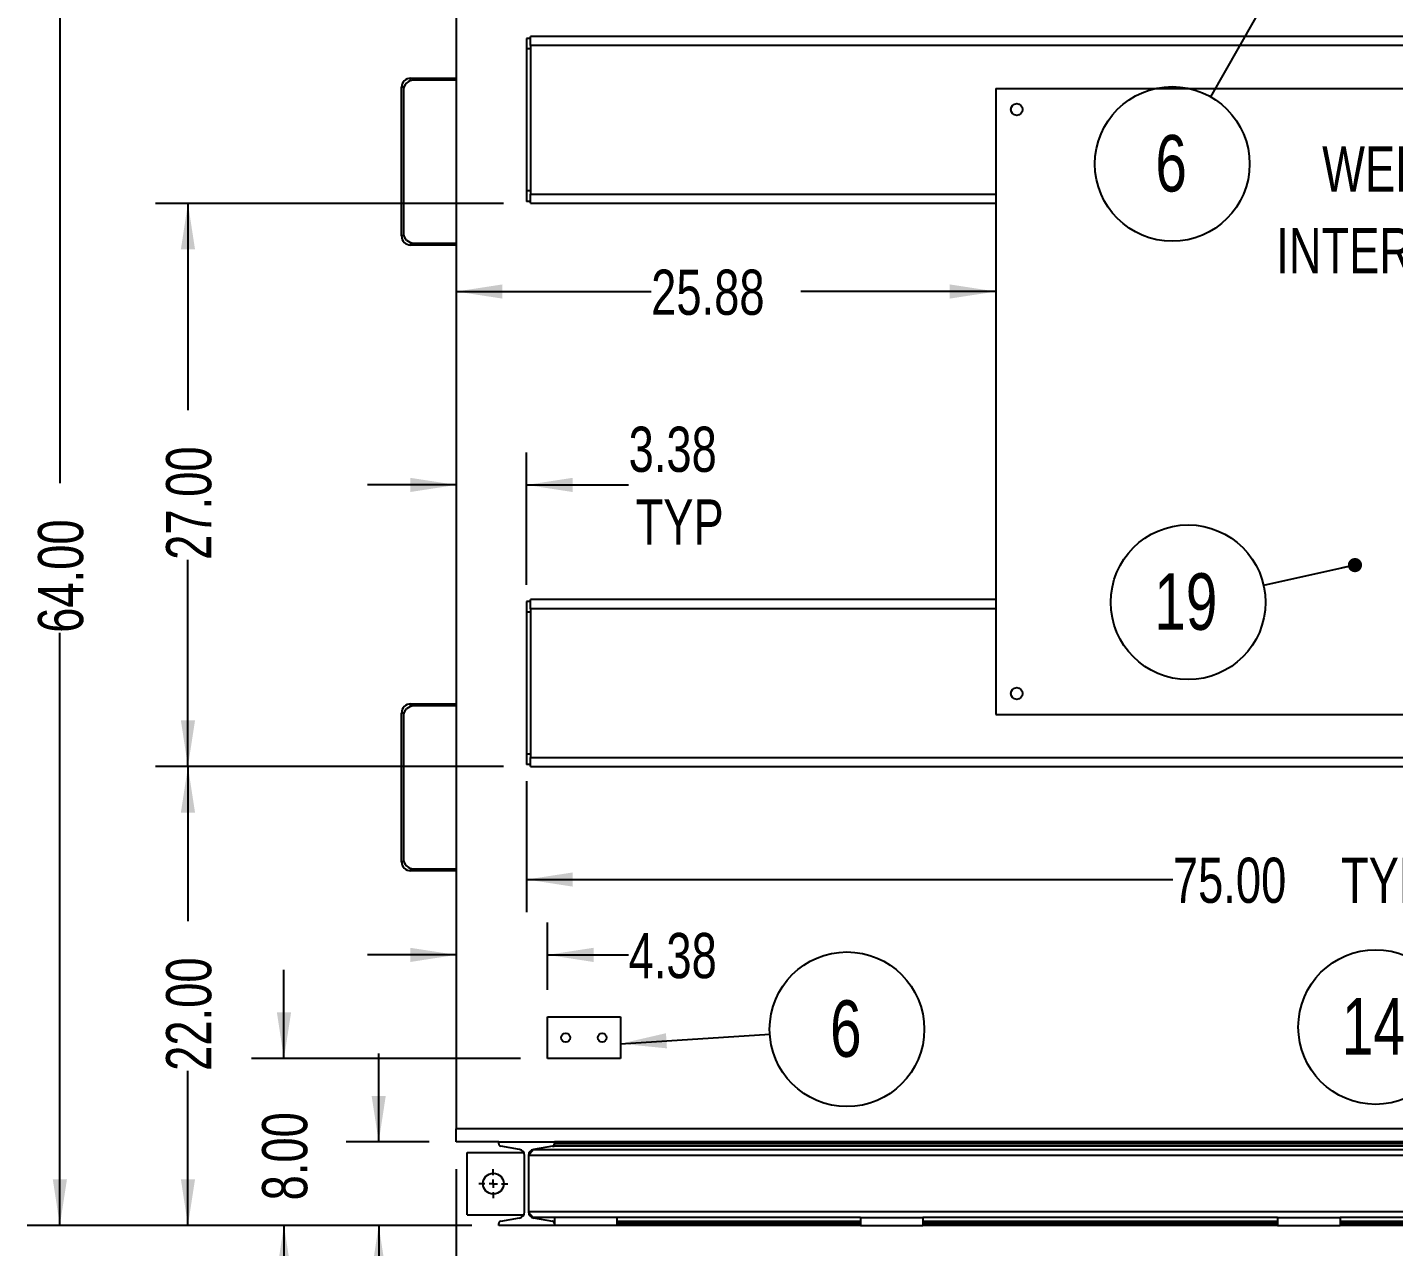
# Model space of a CAD drawing. Header units: inches. Extents: x 0 to 16.5, y 0 to 11.7.
# Drawn here: x 4.025 to 6.545, y 2.153 to 4.402 of the extents above; entities that cross this region are included whole.
import ezdxf

# ---------------------------------------------------------------- set-up
doc = ezdxf.new("R2010")
doc.units = ezdxf.units.IN
doc.header["$MEASUREMENT"] = 0
doc.layers.add('FORMAT', color=7, linetype='Continuous')
doc.styles.add('SLDTEXTSTYLE0', font='TXT', dxfattribs={"width": 0.75})
doc.dimstyles.new('SLDDIMSTYLE0', dxfattribs={"dimtxt": 0.084961, "dimasz": 0.084961, "dimexe": 0, "dimexo": 0.0625, "dimgap": 0.02124, "dimtad": 0, "dimlfac": 26, "dimrnd": 1e-09, "dimzin": 4, "dimdsep": 46, "dimtxsty": 'SLDTEXTSTYLE0', "dimsah": 1, "dimcen": 0.09, "dimadec": 0, "dimazin": 1, "dimtfac": 1, "dimtmove": 0, "dimatfit": 0, "dimfxl": 0, "dimfrac": 2, "dimtolj": 1, "dimtzin": 12, "dimarcsym": 0})
doc.dimstyles.new('SLDDIMSTYLE1', dxfattribs={"dimtxt": 0.084961, "dimasz": 0.084961, "dimexe": 0, "dimexo": 0.0625, "dimgap": 0.02124, "dimtad": 0, "dimlfac": 26, "dimrnd": 1e-09, "dimzin": 12, "dimdsep": 46, "dimtxsty": 'SLDTEXTSTYLE0', "dimsah": 1, "dimcen": 0.09, "dimadec": 0, "dimazin": 3, "dimtfac": 1, "dimtofl": 0, "dimtmove": 0, "dimatfit": 3, "dimfxl": 0, "dimfrac": 2, "dimtolj": 1, "dimtzin": 12, "dimarcsym": 0})
doc.dimstyles.new('SLDDIMSTYLE2', dxfattribs={"dimtxt": 0.084961, "dimasz": 0.084961, "dimexe": 0, "dimexo": 0.0625, "dimgap": 0.02124, "dimtad": 0, "dimlfac": 26, "dimrnd": 1e-09, "dimzin": 12, "dimdsep": 46, "dimtxsty": 'SLDTEXTSTYLE0', "dimsah": 1, "dimcen": 0.09, "dimadec": 0, "dimazin": 3, "dimtfac": 1, "dimtmove": 0, "dimatfit": 0, "dimfxl": 0, "dimfrac": 2, "dimtolj": 1, "dimtzin": 12, "dimarcsym": 0})
doc.dimstyles.new('SLDDIMSTYLE3', dxfattribs={"dimtxt": 0.084961, "dimasz": 0.084961, "dimexe": 0, "dimexo": 0.0625, "dimgap": 0.02124, "dimtad": 0, "dimlfac": 26, "dimrnd": 1e-09, "dimzin": 4, "dimdsep": 46, "dimtxsty": 'SLDTEXTSTYLE0', "dimsah": 1, "dimcen": 0.09, "dimadec": 0, "dimazin": 1, "dimtfac": 1, "dimtofl": 0, "dimtmove": 0, "dimatfit": 3, "dimfxl": 0, "dimfrac": 2, "dimtolj": 1, "dimtzin": 12, "dimarcsym": 0})
doc.dimstyles.new('SLDDIMSTYLE4', dxfattribs={"dimtxt": 0.18, "dimasz": 0.084961, "dimexe": 0, "dimexo": 0.0625, "dimgap": 0, "dimtad": 0, "dimtih": 1, "dimtoh": 1, "dimdec": 0, "dimrnd": 1e-09, "dimzin": 0, "dimdsep": 46, "dimtxsty": 'Standard', "dimsah": 1, "dimcen": 0.09, "dimadec": 0, "dimazin": 0, "dimtfac": 0.084961, "dimtdec": 0, "dimtofl": 0, "dimtmove": 0, "dimatfit": 3, "dimfxl": 0, "dimfrac": 2, "dimtolj": 1, "dimtzin": 0, "dimarcsym": 0})
doc.dimstyles.new('SLDDIMSTYLE5', dxfattribs={"dimtxt": 0.18, "dimasz": 0.026142, "dimexe": 0, "dimexo": 0.0625, "dimgap": 0, "dimtad": 0, "dimtih": 1, "dimtoh": 1, "dimdec": 0, "dimrnd": 1e-09, "dimzin": 0, "dimdsep": 46, "dimtxsty": 'Standard', "dimblk1": 'DOT', "dimblk2": 'DOT', "dimsah": 1, "dimcen": 0.09, "dimadec": 0, "dimazin": 0, "dimtfac": 0.026142, "dimtdec": 0, "dimtofl": 0, "dimtmove": 0, "dimatfit": 3, "dimldrblk": 'DOT', "dimfxl": 0, "dimfrac": 2, "dimtolj": 1, "dimtzin": 0, "dimarcsym": 0})

# ---------------------------------------------------------------- blocks, each defined once
blk = doc.blocks.new('Drawing View39')
at = {"color": 7, "linetype": 'Continuous', "lineweight": 25}
for p, q in [((-1.5649, 0.7356), (-1.5649, -2.2933)), ((-1.4279, -0.2825), (-1.4351, -0.2825)), ((-1.4351, -0.2825), (-1.4351, -0.3017)), ((-1.4351, -0.3017), (-1.4351, -0.5637)), ((-1.4279, -0.3017), (-1.4351, -0.3017)), ((-1.4279, -0.2957), (-1.4279, -0.2788)), ((1.4423, -0.2788), (-1.4279, -0.2788)), ((1.4423, -0.2957), (-1.4279, -0.2957)), ((-1.4279, -0.2957), (-1.4279, -0.5697)), ((-1.6659, -0.6466), (-1.6659, -0.3726)), ((-1.6613, -0.3726), (-1.6659, -0.3726)), ((-1.649, -0.3558), (-1.5649, -0.3558)), ((-1.649, -0.3603), (-1.649, -0.3558)), ((-1.5649, -0.3594), (-1.643, -0.3594)), ((-0.5697, -0.375), (-0.5697, -1.5288)), ((-0.5697, -0.375), (0.5841, -0.375)), ((-1.6623, -0.3786), (-1.6623, -0.6406)), ((-1.4351, -0.5637), (-1.4351, -0.5829)), ((-1.4279, -0.5637), (-1.4351, -0.5637)), ((-1.4279, -0.5865), (-1.4279, -0.5697)), ((-1.4279, -0.5697), (-0.5697, -0.5697)), ((-1.4279, -0.5829), (-1.4351, -0.5829)), ((-1.4279, -0.5865), (-0.5697, -0.5865)), ((-1.6613, -0.6466), (-1.6659, -0.6466)), ((-1.649, -0.6589), (-1.649, -0.6635)), ((-1.5649, -0.6635), (-1.649, -0.6635)), ((-1.643, -0.6599), (-1.5649, -0.6599)), ((-1.4279, -1.3209), (-1.4351, -1.3209)), ((-1.4351, -1.3209), (-1.4351, -1.3401)), ((-1.4279, -1.3341), (-1.4279, -1.3173)), ((-0.5697, -1.3173), (-1.4279, -1.3173)), ((-1.4279, -1.3341), (-1.4279, -1.6082)), ((-0.5697, -1.3341), (-1.4279, -1.3341)), ((-1.4351, -1.3401), (-1.4351, -1.6022)), ((-1.4279, -1.3401), (-1.4351, -1.3401)), ((-1.649, -1.5096), (-1.5649, -1.5096)), ((-1.649, -1.5142), (-1.649, -1.5096)), ((-1.6659, -1.8005), (-1.6659, -1.5264)), ((-1.6613, -1.5264), (-1.6659, -1.5264)), ((-1.6623, -1.5325), (-1.6623, -1.7945)), ((-1.5649, -1.5132), (-1.643, -1.5132)), ((-0.5697, -1.5288), (0.5841, -1.5288)), ((-1.4279, -1.6022), (-1.4351, -1.6022)), ((-1.4351, -1.6022), (-1.4351, -1.6214)), ((-1.4279, -1.625), (-1.4279, -1.6082)), ((-1.4279, -1.6082), (1.4423, -1.6082)), ((-1.4279, -1.6214), (-1.4351, -1.6214)), ((-1.4279, -1.625), (1.4423, -1.625)), ((-1.6613, -1.8005), (-1.6659, -1.8005)), ((-1.649, -1.8127), (-1.649, -1.8173)), ((-1.643, -1.8137), (-1.5649, -1.8137)), ((-1.5649, -1.8173), (-1.649, -1.8173)), ((-1.3966, -2.0865), (-1.262, -2.0865)), ((-1.3966, -2.1635), (-1.3966, -2.0865)), ((-1.262, -2.0865), (-1.262, -2.1635)), ((-1.262, -2.1635), (-1.3966, -2.1635)), ((1.5793, -2.2933), (-1.5649, -2.2933)), ((-1.5649, -2.3173), (-1.5649, -2.2933)), ((-1.4863, -2.3173), (-1.5649, -2.3173)), ((-1.4863, -2.3173), (-1.3839, -2.3173)), ((-1.4863, -2.321), (-1.4863, -2.3173)), ((-1.3839, -2.3173), (-1.3839, -2.321)), ((1.3983, -2.3173), (-1.3839, -2.3173)), ((-1.5446, -2.4519), (-1.5446, -2.3365)), ((-1.5446, -2.3365), (-1.4402, -2.3365)), ((-1.4481, -2.331), (-1.4828, -2.3252)), ((-1.4388, -2.4465), (-1.4388, -2.342)), ((-1.4227, -2.3317), (-1.4314, -2.342)), ((-1.4314, -2.342), (-1.4314, -2.4465)), ((1.4458, -2.3423), (-1.4314, -2.3423)), ((-1.4221, -2.331), (-1.4227, -2.3317)), ((1.4371, -2.3317), (-1.4227, -2.3317)), ((-1.3874, -2.3252), (-1.4221, -2.331)), ((-1.3874, -2.3252), (-1.3849, -2.3248)), ((-1.3849, -2.3248), (-1.3839, -2.3246)), ((1.3994, -2.3248), (-1.3849, -2.3248)), ((1.3983, -2.3206), (-1.3839, -2.3206)), ((-1.3839, -2.3246), (-1.3839, -2.321)), ((-1.5446, -2.4519), (-1.4402, -2.4519)), ((-1.4863, -2.4712), (-1.4863, -2.4674)), ((-1.4828, -2.4633), (-1.4481, -2.4575)), ((1.4458, -2.4462), (-1.4314, -2.4462)), ((-1.4314, -2.4465), (-1.4227, -2.4568)), ((-1.4227, -2.4568), (-1.4221, -2.4575)), ((-1.3839, -2.4568), (-1.4227, -2.4568)), ((-1.4221, -2.4575), (-1.3874, -2.4633)), ((-1.3849, -2.4637), (-1.3874, -2.4633)), ((-1.3839, -2.4638), (-1.3849, -2.4637)), ((-1.3839, -2.4637), (-1.3849, -2.4637)), ((-1.2685, -2.4567), (-1.3839, -2.4567)), ((-1.3839, -2.4567), (-1.3839, -2.4712)), ((-1.3839, -2.4674), (-1.3839, -2.4712)), ((-1.2685, -2.4567), (-1.2685, -2.4712)), ((-0.8197, -2.4568), (-1.2685, -2.4568)), ((-0.8197, -2.4637), (-1.2685, -2.4637)), ((-0.8197, -2.4678), (-1.2685, -2.4678)), ((-0.8197, -2.4567), (-0.8197, -2.4712)), ((-0.8197, -2.4567), (-0.7043, -2.4567)), ((-0.7043, -2.4567), (-0.7043, -2.4712)), ((-0.0504, -2.4568), (-0.7043, -2.4568)), ((-0.0504, -2.4637), (-0.7043, -2.4637)), ((-0.0504, -2.4678), (-0.7043, -2.4678)), ((-0.0504, -2.4567), (-0.0504, -2.4712)), ((-0.0504, -2.4567), (0.065, -2.4567)), ((0.065, -2.4567), (0.065, -2.4712)), ((0.7188, -2.4568), (0.065, -2.4568)), ((0.7188, -2.4637), (0.065, -2.4637)), ((0.7188, -2.4678), (0.065, -2.4678)), ((-1.3839, -2.4712), (-1.4863, -2.4712)), ((-1.2685, -2.4712), (-1.3839, -2.4712)), ((-0.8197, -2.4712), (-1.2685, -2.4712)), ((-0.8197, -2.4712), (-0.7043, -2.4712)), ((-0.0504, -2.4712), (-0.7043, -2.4712)), ((-0.0504, -2.4712), (0.065, -2.4712)), ((0.7188, -2.4712), (0.065, -2.4712))]:
    blk.add_line(p, q, dxfattribs=at)
for centre, radius in [((-0.5313, -0.4135), 0.0108), ((-0.5313, -1.4904), 0.0108), ((-1.363, -2.125), 0.00811), ((-1.2957, -2.125), 0.00811), ((-1.4965, -2.3942), 0.0192)]:
    blk.add_circle(centre, radius, dxfattribs=at)
for centre, radius, start, end in [((-1.649, -0.3726), 0.0168, 90, 180), ((-1.643, -0.3786), 0.0192, 90, 180), ((-1.649, -0.6466), 0.0168, 180, 270), ((-1.643, -0.6406), 0.0192, 180, 270), ((-1.649, -1.5264), 0.0168, 90, 180), ((-1.643, -1.5325), 0.0192, 90, 180), ((-1.649, -1.8005), 0.0168, 180, 270), ((-1.643, -1.7945), 0.0192, 180, 270), ((-1.4821, -2.321), 0.00423, 180, 260.537), ((-1.45, -2.342), 0.0112, 0, 80.537), ((-1.4202, -2.342), 0.0112, 99.463, 180), ((-1.3881, -2.321), 0.00423, 279.463, 0), ((-1.4821, -2.4674), 0.00423, 99.463, 180), ((-1.45, -2.4465), 0.0112, 279.463, 0), ((-1.4202, -2.4465), 0.0112, 180, 260.537), ((-1.3881, -2.4674), 0.00423, 0, 80.537)]:
    blk.add_arc(centre, radius, start, end, dxfattribs=at)
blk = doc.blocks.new('_D')
at = {"layer": 'FORMAT'}
for p, q in [((4.6734, 2.3464), (4.6734, 2.5097)), ((4.7663, 2.3464), (4.6134, 2.3464)), ((4.8449, 2.1925), (4.6134, 2.1925)), ((4.6734, 2.1925), (4.6734, 2.057))]:
    blk.add_line(p, q, dxfattribs=at)
for points in [[(4.6734, 2.3464), (4.6864, 2.4313), (4.6603, 2.4313)], [(4.6734, 2.1925), (4.6603, 2.1076), (4.6864, 2.1076)]]:
    blk.add_solid(points, dxfattribs=at)
at = {"layer": 'FORMAT', "insert": (4.633, 1.8414), "char_height": 0.08333, "attachment_point": 1, "rotation": 90, "style": 'SLDTEXTSTYLE0'}
blk.add_mtext('4.00', dxfattribs=at)
blk = doc.blocks.new('_D_1')
at = {"layer": 'FORMAT'}
for p, q in [((4.8163, 2.2964), (4.8163, 1.7388)), ((7.9605, 2.2964), (7.9605, 1.7388)), ((4.8163, 1.7988), (6.2503, 1.7988)), ((7.9605, 1.7988), (6.5265, 1.7988))]:
    blk.add_line(p, q, dxfattribs=at)
for points in [[(4.8163, 1.7988), (4.9013, 1.7857), (4.9013, 1.8119)], [(7.9605, 1.7988), (7.8756, 1.8119), (7.8756, 1.7857)]]:
    blk.add_solid(points, dxfattribs=at)
at = {"layer": 'FORMAT', "insert": (6.2503, 1.8392), "char_height": 0.08333, "attachment_point": 1, "style": 'SLDTEXTSTYLE0'}
blk.add_mtext('81.75', dxfattribs=at)
blk = doc.blocks.new('_D_2')
at = {"layer": 'FORMAT'}
for p, q in [((4.4987, 2.5002), (4.4987, 2.6636)), ((4.9346, 2.5002), (4.4387, 2.5002)), ((4.8449, 2.1925), (4.4387, 2.1925)), ((4.4987, 2.1925), (4.4987, 2.0291))]:
    blk.add_line(p, q, dxfattribs=at)
for points in [[(4.4987, 2.5002), (4.5118, 2.5852), (4.4856, 2.5852)], [(4.4987, 2.1925), (4.4856, 2.1076), (4.5118, 2.1076)]]:
    blk.add_solid(points, dxfattribs=at)
at = {"layer": 'FORMAT', "insert": (4.4583, 2.2386), "char_height": 0.08333, "attachment_point": 1, "rotation": 90, "style": 'SLDTEXTSTYLE0'}
blk.add_mtext('8.00', dxfattribs=at)
blk = doc.blocks.new('_D_3')
at = {"layer": 'FORMAT'}
for p, q in [((4.9846, 2.6271), (4.9846, 2.7513)), ((4.8163, 2.6913), (4.6529, 2.6913)), ((4.9846, 2.6913), (5.1342, 2.6913))]:
    blk.add_line(p, q, dxfattribs=at)
for points in [[(4.8163, 2.6913), (4.7314, 2.7044), (4.7314, 2.6782)], [(4.9846, 2.6913), (5.0695, 2.6782), (5.0695, 2.7044)]]:
    blk.add_solid(points, dxfattribs=at)
at = {"layer": 'FORMAT', "insert": (5.1342, 2.7317), "char_height": 0.08333, "attachment_point": 1, "style": 'SLDTEXTSTYLE0'}
blk.add_mtext('4.38', dxfattribs=at)
blk = doc.blocks.new('_D_5')
at = {"layer": 'FORMAT'}
for p, q in [((4.9033, 3.0387), (4.2616, 3.0387)), ((4.3216, 3.0387), (4.3216, 2.7537)), ((4.3216, 2.1925), (4.3216, 2.4775)), ((4.8449, 2.1925), (4.2616, 2.1925))]:
    blk.add_line(p, q, dxfattribs=at)
for points in [[(4.3216, 3.0387), (4.3086, 2.9537), (4.3347, 2.9537)], [(4.3216, 2.1925), (4.3347, 2.2775), (4.3086, 2.2775)]]:
    blk.add_solid(points, dxfattribs=at)
at = {"layer": 'FORMAT', "insert": (4.2813, 2.4775), "char_height": 0.08333, "attachment_point": 1, "rotation": 90, "style": 'SLDTEXTSTYLE0'}
blk.add_mtext('22.00', dxfattribs=at)
blk = doc.blocks.new('_D_6')
at = {"layer": 'FORMAT'}
for p, q in [((4.9033, 4.0771), (4.2616, 4.0771)), ((4.3216, 4.0771), (4.3216, 3.696)), ((4.3216, 3.0387), (4.3216, 3.4198)), ((4.9033, 3.0387), (4.2616, 3.0387))]:
    blk.add_line(p, q, dxfattribs=at)
for points in [[(4.3216, 4.0771), (4.3086, 3.9922), (4.3347, 3.9922)], [(4.3216, 3.0387), (4.3347, 3.1236), (4.3086, 3.1236)]]:
    blk.add_solid(points, dxfattribs=at)
at = {"layer": 'FORMAT', "insert": (4.2813, 3.4198), "char_height": 0.08333, "attachment_point": 1, "rotation": 90, "style": 'SLDTEXTSTYLE0'}
blk.add_mtext('27.00', dxfattribs=at)
blk = doc.blocks.new('_D_7')
at = {"layer": 'FORMAT'}
for p, q in [((4.9461, 3.0115), (4.9461, 2.7703)), ((7.8307, 2.9923), (7.8307, 2.7703)), ((4.9461, 2.8303), (6.1379, 2.8303)), ((7.8307, 2.8303), (6.639, 2.8303))]:
    blk.add_line(p, q, dxfattribs=at)
for points in [[(4.9461, 2.8303), (5.0311, 2.8172), (5.0311, 2.8433)], [(7.8307, 2.8303), (7.7458, 2.8433), (7.7458, 2.8172)]]:
    blk.add_solid(points, dxfattribs=at)
at = {"layer": 'FORMAT', "char_height": 0.08333, "attachment_point": 1, "style": 'SLDTEXTSTYLE0'}
for s, insert in [('75.00', (6.1379, 2.8706)), ('TYP', (6.448, 2.8706))]:
    blk.add_mtext(s, dxfattribs=dict(at, insert=insert))
blk = doc.blocks.new('_D_8')
at = {"layer": 'FORMAT'}
for p, q in [((4.9461, 3.3735), (4.9461, 3.6179)), ((4.8163, 3.5579), (4.6529, 3.5579)), ((4.9461, 3.5579), (5.1342, 3.5579))]:
    blk.add_line(p, q, dxfattribs=at)
for points in [[(4.8163, 3.5579), (4.7314, 3.571), (4.7314, 3.5448)], [(4.9461, 3.5579), (5.0311, 3.5448), (5.0311, 3.571)]]:
    blk.add_solid(points, dxfattribs=at)
at = {"layer": 'FORMAT', "char_height": 0.08333, "attachment_point": 1, "style": 'SLDTEXTSTYLE0'}
for s, insert in [('3.38', (5.1342, 3.6653)), ('TYP', (5.147, 3.5312))]:
    blk.add_mtext(s, dxfattribs=dict(at, insert=insert))
blk = doc.blocks.new('_D_14')
at = {"layer": 'FORMAT'}
for p, q in [((4.8163, 3.9145), (5.1758, 3.9145)), ((5.8115, 3.9145), (5.452, 3.9145))]:
    blk.add_line(p, q, dxfattribs=at)
for points in [[(4.8163, 3.9145), (4.9013, 3.9015), (4.9013, 3.9276)], [(5.8115, 3.9145), (5.7265, 3.9276), (5.7265, 3.9015)]]:
    blk.add_solid(points, dxfattribs=at)
at = {"layer": 'FORMAT', "insert": (5.1758, 3.9549), "char_height": 0.08333, "attachment_point": 1, "style": 'SLDTEXTSTYLE0'}
blk.add_mtext('25.88', dxfattribs=at)
blk = doc.blocks.new('_D_15')
at = {"layer": 'FORMAT'}
for p, q in [((5.0235, 4.6541), (4.0254, 4.6541)), ((4.0854, 4.6541), (4.0854, 3.5614)), ((4.0854, 2.1925), (4.0854, 3.2852)), ((4.8449, 2.1925), (4.0254, 2.1925))]:
    blk.add_line(p, q, dxfattribs=at)
for points in [[(4.0854, 4.6541), (4.0724, 4.5691), (4.0985, 4.5691)], [(4.0854, 2.1925), (4.0985, 2.2775), (4.0724, 2.2775)]]:
    blk.add_solid(points, dxfattribs=at)
at = {"layer": 'FORMAT', "insert": (4.0451, 3.2852), "char_height": 0.08333, "attachment_point": 1, "rotation": 90, "style": 'SLDTEXTSTYLE0'}
blk.add_mtext('64.00', dxfattribs=at)
blk = doc.blocks.new('SW_NOTE_0_4')
at = {"layer": 'FORMAT', "color": 0}
blk.add_circle((0.1424, 0.0091), 0.1426, dxfattribs=at)
at = {"layer": 'FORMAT', "color": 0, "insert": (0.1403, 0.0625), "char_height": 0.1042, "attachment_point": 2, "style": 'SLDTEXTSTYLE0'}
blk.add_mtext('6', dxfattribs=at)
blk = doc.blocks.new('SW_NOTE_0_8')
at = {"layer": 'FORMAT', "color": 0}
blk.add_circle((-0.1392, -0.031), 0.1426, dxfattribs=at)
at = {"layer": 'FORMAT', "color": 0, "insert": (-0.1434, 0.0224), "char_height": 0.10417, "attachment_point": 2, "style": 'SLDTEXTSTYLE0'}
blk.add_mtext('19', dxfattribs=at)
blk = doc.blocks.new('_Dot')
at = {"color": 0, "linetype": 'ByBlock', "lineweight": -2}
blk.add_line((-0.5, 0), (-1, 0), dxfattribs=at)
at = {"color": 0, "linetype": 'ByBlock', "const_width": 0.5}
blk.add_lwpolyline([(-0.25, 0, 1), (0.25, 0, 1)], format="xyb", close=True, dxfattribs=at)
blk = doc.blocks.new('SW_NOTE_0_14')
at = {"layer": 'FORMAT', "color": 0}
blk.add_circle((-0.1385, 0.0341), 0.1426, dxfattribs=at)
at = {"layer": 'FORMAT', "color": 0, "insert": (-0.1427, 0.0875), "char_height": 0.10417, "attachment_point": 2, "style": 'SLDTEXTSTYLE0'}
blk.add_mtext('14', dxfattribs=at)
blk = doc.blocks.new('SW_NOTE_0_16')
at = {"layer": 'FORMAT', "color": 0}
blk.add_circle((-0.0705, -0.124), 0.1426, dxfattribs=at)
at = {"layer": 'FORMAT', "color": 0, "insert": (-0.0726, -0.0706), "char_height": 0.1042, "attachment_point": 2, "style": 'SLDTEXTSTYLE0'}
blk.add_mtext('6', dxfattribs=at)
blk = doc.blocks.new('SW_NOTE_0_17')
at = {"layer": 'FORMAT', "color": 0, "char_height": 0.08333, "attachment_point": 2, "style": 'SLDTEXTSTYLE0'}
for s, insert in [('WELDED', (0.207, 0.1074)), ('INTERNALLY', (0.2012, -0.0431))]:
    blk.add_mtext(s, dxfattribs=dict(at, insert=insert))
blk = doc.blocks.new('SW_CENTERMARKSYMBOL_0')
at = {"layer": 'FORMAT', "color": 0}
for p, q in [((0, 0.0154), (0, 0.0269)), ((-0.0154, 0), (-0.0269, 0)), ((0, 0), (-0.0077, 0)), ((0, 0), (0, 0.0077)), ((0, 0), (0, -0.0077)), ((0, 0), (0.0077, 0)), ((0.0154, 0), (0.0269, 0)), ((0, -0.0154), (0, -0.0269))]:
    blk.add_line(p, q, dxfattribs=at)

msp = doc.modelspace()

# ---------------------------------------------------------------- block references
at = {"color": 7, "linetype": 'Continuous', "lineweight": 25}
msp.add_blockref('Drawing View39', (6.38122, 4.66367), dxfattribs=at)
at = {"layer": 'FORMAT'}
for name, p in [('SW_NOTE_0_16', (6.20722, 4.27376)), ('SW_NOTE_0_17', (6.38495, 4.07474)), ('SW_NOTE_0_8', (6.30513, 3.37252)), ('SW_NOTE_0_4', (5.39446, 2.54504)), ('SW_NOTE_0_14', (6.6502, 2.52421)), ('SW_CENTERMARKSYMBOL_0', (4.88472, 2.26944))]:
    msp.add_blockref(name, p, dxfattribs=at)

# ---------------------------------------------------------------- dimensions: what is measured, and where the dimension line sits
for base, p1, p2, dimstyle, picture, middle in [((5.8115, 3.91452), (4.81631, 5.42328), (5.8115, 4.28867), 'SLDDIMSTYLE1', '_D_14', (5.31391, 3.91452)), ((4.984581, 2.691315), (4.816312, 2.34636), (4.984581, 2.577129), 'SLDDIMSTYLE2', '_D_3', (5.24204, 2.691315)), ((7.96054, 1.79881), (4.81631, 2.34636), (7.96054, 2.34636), 'SLDDIMSTYLE1', '_D_1', (6.38843, 1.79881))]:
    dim = msp.add_linear_dim(base=base, p1=p1, p2=p2, dimstyle=dimstyle, dxfattribs=at)
    dim.commit()
    dim.dimension.update_dxf_attribs({"geometry": picture, "text_midpoint": middle, "dimtype": 160})
for base, p1, p2, dimstyle, picture, middle in [((4.08543, 4.65405), (4.89491, 2.19251), (5.07352, 4.65405), 'SLDDIMSTYLE3', '_D_15', (4.08543, 3.42328)), ((4.32165, 3.03867), (4.95333, 4.07713), (4.95333, 3.03867), 'SLDDIMSTYLE3', '_D_6', (4.32165, 3.5579)), ((4.32165, 2.19251), (4.95333, 3.03867), (4.89491, 2.19251), 'SLDDIMSTYLE3', '_D_5', (4.32165, 2.61559)), ((4.4987, 2.50021), (4.89491, 2.19251), (4.98458, 2.50021), 'SLDDIMSTYLE0', '_D_2', (4.4987, 2.34636)), ((4.67335, 2.34636), (4.89491, 2.19251), (4.81631, 2.34636), 'SLDDIMSTYLE0', '_D', (4.67335, 1.94923))]:
    dim = msp.add_linear_dim(base=base, p1=p1, p2=p2, angle=90, dimstyle=dimstyle, dxfattribs=at)
    dim.commit()
    dim.dimension.update_dxf_attribs({"geometry": picture, "text_midpoint": middle, "dimtype": 160})
for base, p1, p2, text, dimstyle, picture, middle in [((4.94612, 3.5579), (4.81631, 2.34636), (4.94612, 3.32352), '<>\\PTYP', 'SLDDIMSTYLE2', '_D_8', (5.24204, 3.5579)), ((7.83073, 2.83027), (4.94612, 3.0615), (7.83073, 3.04227), '<> TYP', 'SLDDIMSTYLE3', '_D_7', (6.38843, 2.83027))]:
    dim = msp.add_linear_dim(base=base, p1=p1, p2=p2, text=text, dimstyle=dimstyle, dxfattribs=at)
    dim.commit()
    dim.dimension.update_dxf_attribs({"geometry": picture, "text_midpoint": middle, "dimtype": 160})

# ---------------------------------------------------------------- leaders
for points, dimstyle in [([(6.36052, 4.54348), (6.20722, 4.27376)], 'SLDDIMSTYLE4'), ([(6.47359, 3.41004), (6.30513, 3.37252)], 'SLDDIMSTYLE5'), ([(5.1192, 2.52749), (5.39446, 2.54504)], 'SLDDIMSTYLE4')]:
    msp.add_leader(points, dimstyle=dimstyle, dxfattribs=at)

doc.saveas('drawing.dxf')
